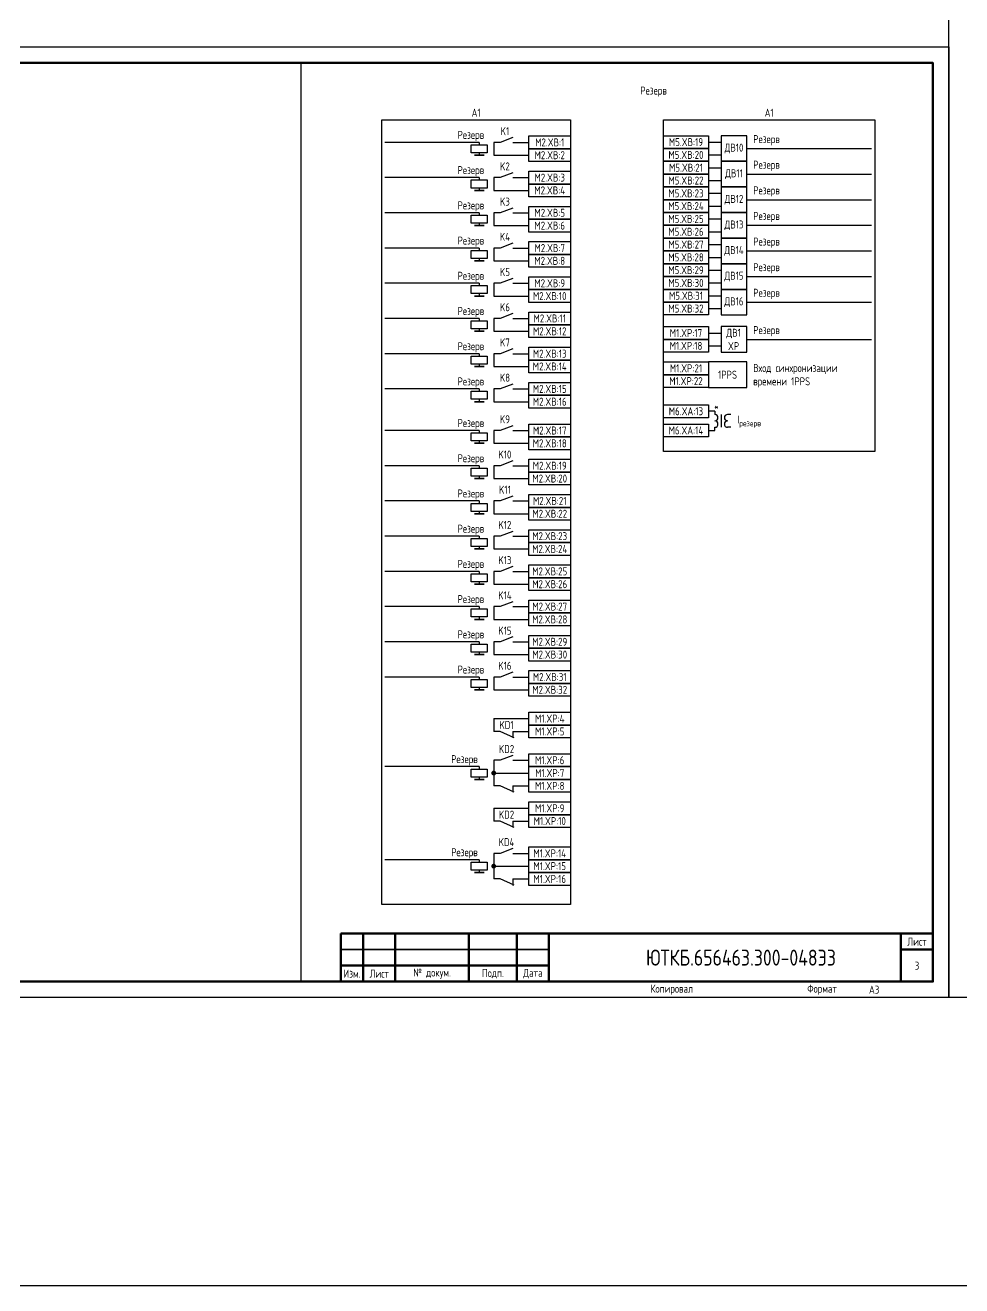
# Model space of a CAD drawing. Header units: millimetres. Extents: x -1117 to 4405, y -90 to 586.
# Drawn here: x 971.4 to 1264, y -90 to 303.8 of the extents above; entities that cross this region are included whole.
import ezdxf

# ---------------------------------------------------------------- set-up
doc = ezdxf.new("R2010")
doc.units = ezdxf.units.MM
doc.styles.add('Gost_type_A', font='GOST_A.TTF')

# ---------------------------------------------------------------- blocks, each defined once
blk = doc.blocks.new('Формат_А3')
blk.add_lwpolyline([(-420, 297), (0, 297), (0, 0), (-420, 0)], close=True)
at = {"lineweight": 50}
blk.add_lwpolyline([(-400, 292), (-5, 292), (-5, 5), (-400, 5)], close=True, dxfattribs=at)
blk = doc.blocks.new('Штамп малый нижний')
at = {"lineweight": 50}
for points in [[(-185, 15), (-178, 15), (-178, 5), (-185, 5)], [(-178, 15), (-168, 15), (-168, 5), (-178, 5)], [(-168, 15), (-145, 15), (-145, 5), (-168, 5)], [(-145, 15), (-130, 15), (-130, 5), (-145, 5)], [(-130, 15), (-120, 15), (-120, 5), (-130, 5)], [(-120, 15), (-10, 15), (-10, 0), (-120, 0)], [(-10, 15), (0, 15), (0, 10), (-10, 10)], [(-10, 10), (0, 10), (0, 0), (-10, 0)], [(-185, 5), (-178, 5), (-178, 0), (-185, 0)], [(-178, 5), (-168, 5), (-168, 0), (-178, 0)], [(-168, 5), (-145, 5), (-145, 0), (-168, 0)], [(-145, 5), (-130, 5), (-130, 0), (-145, 0)], [(-130, 5), (-120, 5), (-120, 0), (-130, 0)]]:
    blk.add_lwpolyline(points, close=True, dxfattribs=at)
for points in [[(-185, 15), (-178, 15), (-178, 10), (-185, 10)], [(-178, 15), (-168, 15), (-168, 10), (-178, 10)], [(-168, 15), (-145, 15), (-145, 10), (-168, 10)], [(-145, 15), (-130, 15), (-130, 10), (-145, 10)], [(-130, 15), (-120, 15), (-120, 10), (-130, 10)], [(-185, 10), (-178, 10), (-178, 5), (-185, 5)], [(-178, 10), (-168, 10), (-168, 5), (-178, 5)], [(-168, 10), (-145, 10), (-145, 5), (-168, 5)], [(-145, 10), (-130, 10), (-130, 5), (-145, 5)], [(-130, 10), (-120, 10), (-120, 5), (-130, 5)]]:
    blk.add_lwpolyline(points, close=True)
at = {"char_height": 2.5, "style": 'Gost_type_A'}
for s, insert, width, attachment_point in [('Лист', (-5, 12.5), 10, 5), ('№ докум.', (-156.5, 2.5), 23, 5), ('Подп.', (-137.5, 2.5), 15, 5), ('Дата', (-125, 2.5), 10, 5), ('Изм.', (-181.5, 2.5), 7, 5), ('Лист', (-173, 2.5), 10, 5), ('Копировал', (-75, -2.53), 13.1202, 6), ('Формат', (-30, -2.53), 13.1202, 6)]:
    blk.add_mtext(s, dxfattribs=dict(at, insert=insert, width=width, attachment_point=attachment_point))
blk = doc.blocks.new('POINT')
at = {"const_width": 0.75}
blk.add_lwpolyline([(-0.375, 0, 1), (0.375, 0, 1)], format="xyb", close=True, dxfattribs=at)

msp = doc.modelspace()

# ---------------------------------------------------------------- linework, layer by layer
for p, q in [((1057.5, 292), (1057.5, 5)), ((1113.25, 267.16), (1083.75, 267.16)), ((1113.25, 267.16), (1113.25, 266.41)), ((1113.25, 263.91), (1113.25, 263.16)), ((1184.82, 267.25), (1188.82, 267.25)), ((1196.82, 265.25), (1235.82, 265.25)), ((1184.82, 263.25), (1188.82, 263.25)), ((1113.25, 256.16), (1083.75, 256.16)), ((1113.25, 256.16), (1113.25, 255.41)), ((1184.82, 259.25), (1188.82, 259.25)), ((1196.82, 257.25), (1235.82, 257.25)), ((1113.25, 252.91), (1113.25, 252.16)), ((1184.82, 255.25), (1188.82, 255.25)), ((1184.82, 251.25), (1188.82, 251.25)), ((1196.82, 249.25), (1235.82, 249.25)), ((1113.25, 245.16), (1083.75, 245.16)), ((1113.25, 245.16), (1113.25, 244.41)), ((1184.82, 247.25), (1188.82, 247.25)), ((1113.25, 241.91), (1113.25, 241.16)), ((1184.82, 243.25), (1188.82, 243.25)), ((1196.82, 241.25), (1235.82, 241.25)), ((1184.82, 239.25), (1188.82, 239.25)), ((1113.25, 234.16), (1083.75, 234.16)), ((1113.25, 234.16), (1113.25, 233.41)), ((1184.82, 235.25), (1188.82, 235.25)), ((1196.82, 233.25), (1235.82, 233.25)), ((1113.25, 230.91), (1113.25, 230.16)), ((1184.82, 231.25), (1188.82, 231.25)), ((1184.82, 227.25), (1188.82, 227.25)), ((1196.82, 225.25), (1235.82, 225.25)), ((1113.25, 223.16), (1083.75, 223.16)), ((1113.25, 223.16), (1113.25, 222.41)), ((1184.82, 223.25), (1188.82, 223.25)), ((1113.25, 219.91), (1113.25, 219.16)), ((1184.82, 219.25), (1188.82, 219.25)), ((1196.82, 217.25), (1235.82, 217.25)), ((1184.82, 215.25), (1188.82, 215.25)), ((1113.25, 212.16), (1083.75, 212.16)), ((1113.25, 212.16), (1113.25, 211.41)), ((1113.25, 208.91), (1113.25, 208.16)), ((1184.82, 207.6), (1188.82, 207.6)), ((1196.82, 205.6), (1235.82, 205.6)), ((1113.25, 201.16), (1083.75, 201.16)), ((1113.25, 201.16), (1113.25, 200.41)), ((1184.82, 203.6), (1188.82, 203.6)), ((1113.25, 197.91), (1113.25, 197.16)), ((1113.25, 190.16), (1083.75, 190.16)), ((1113.25, 190.16), (1113.25, 189.41)), ((1113.25, 186.91), (1113.25, 186.16)), ((1186.82, 183.17), (1184.82, 183.17)), ((1113.25, 177.16), (1083.75, 177.16)), ((1113.25, 177.16), (1113.25, 176.41)), ((1113.25, 173.91), (1113.25, 173.16)), ((1184.82, 177.17), (1186.82, 177.17)), ((1113.25, 166.16), (1083.75, 166.16)), ((1113.25, 166.16), (1113.25, 165.41)), ((1113.25, 162.91), (1113.25, 162.16)), ((1113.25, 155.16), (1083.75, 155.16)), ((1113.25, 155.16), (1113.25, 154.41)), ((1113.25, 151.91), (1113.25, 151.16)), ((1113.25, 144.16), (1083.75, 144.16)), ((1113.25, 144.16), (1113.25, 143.41)), ((1113.25, 140.91), (1113.25, 140.16)), ((1113.25, 133.16), (1083.75, 133.16)), ((1113.25, 133.16), (1113.25, 132.41)), ((1113.25, 129.91), (1113.25, 129.16)), ((1113.25, 122.16), (1083.75, 122.16)), ((1113.25, 122.16), (1113.25, 121.41)), ((1113.25, 118.91), (1113.25, 118.16)), ((1113.25, 111.16), (1083.75, 111.16)), ((1113.25, 111.16), (1113.25, 110.41)), ((1113.25, 107.91), (1113.25, 107.16)), ((1113.25, 100.16), (1083.75, 100.16)), ((1113.25, 100.16), (1113.25, 99.41)), ((1113.25, 96.91), (1113.25, 96.16)), ((1117.75, 87.16), (1117.75, 83.16)), ((1123.75, 83.16), (1123.75, 81.16)), ((1113.25, 72.16), (1083.75, 72.16)), ((1113.25, 72.16), (1113.25, 71.41)), ((1113.25, 68.91), (1113.25, 68.16)), ((1123.75, 66.16), (1123.75, 64.16)), ((1117.75, 59.16), (1117.75, 55.16)), ((1123.75, 55.16), (1123.75, 53.16)), ((1113.25, 43.08), (1083.75, 43.08)), ((1113.25, 43.08), (1113.25, 42.33)), ((1113.25, 39.83), (1113.25, 39.08)), ((1123.75, 37.08), (1123.75, 35.08))]:
    msp.add_line(p, q)
at = {"ltscale": 4.32}
for p, q in [((1123.75, 268.66), (1119.75, 267.16)), ((1123.75, 257.66), (1119.75, 256.16)), ((1123.75, 246.66), (1119.75, 245.16)), ((1123.75, 235.66), (1119.75, 234.16)), ((1123.75, 224.66), (1119.75, 223.16)), ((1123.75, 213.66), (1119.75, 212.16)), ((1123.75, 202.66), (1119.75, 201.16)), ((1123.75, 191.66), (1119.75, 190.16)), ((1123.75, 178.66), (1119.75, 177.16)), ((1123.75, 167.66), (1119.75, 166.16)), ((1123.75, 156.66), (1119.75, 155.16)), ((1123.75, 145.66), (1119.75, 144.16)), ((1123.75, 134.66), (1119.75, 133.16)), ((1123.75, 123.66), (1119.75, 122.16)), ((1123.75, 112.66), (1119.75, 111.16)), ((1123.75, 101.66), (1119.75, 100.16)), ((1124.14, 81.16), (1119.75, 83.16)), ((1123.75, 75.66), (1119.75, 74.16)), ((1124.14, 64.16), (1119.75, 66.16)), ((1124.14, 53.16), (1119.75, 55.16)), ((1123.75, 46.58), (1119.75, 45.08)), ((1124.14, 35.09), (1119.75, 37.08))]:
    msp.add_line(p, q, dxfattribs=at)
at = {"ltscale": 1.08}
for p, q in [((1119.75, 267.16), (1117.75, 267.16)), ((1117.75, 267.16), (1117.75, 263.16)), ((1123.75, 267.16), (1128.75, 267.16)), ((1117.75, 263.16), (1128.75, 263.16)), ((1119.75, 256.16), (1117.75, 256.16)), ((1117.75, 256.16), (1117.75, 252.16)), ((1123.75, 256.16), (1128.75, 256.16)), ((1117.75, 252.16), (1128.75, 252.16)), ((1119.75, 245.16), (1117.75, 245.16)), ((1117.75, 245.16), (1117.75, 241.16)), ((1123.75, 245.16), (1128.75, 245.16)), ((1117.75, 241.16), (1128.75, 241.16)), ((1119.75, 234.16), (1117.75, 234.16)), ((1117.75, 234.16), (1117.75, 230.16)), ((1123.75, 234.16), (1128.75, 234.16)), ((1117.75, 230.16), (1128.75, 230.16)), ((1119.75, 223.16), (1117.75, 223.16)), ((1117.75, 223.16), (1117.75, 219.16)), ((1123.75, 223.16), (1128.75, 223.16)), ((1117.75, 219.16), (1128.75, 219.16)), ((1119.75, 212.16), (1117.75, 212.16)), ((1117.75, 212.16), (1117.75, 208.16)), ((1123.75, 212.16), (1128.75, 212.16)), ((1117.75, 208.16), (1128.75, 208.16)), ((1119.75, 201.16), (1117.75, 201.16)), ((1117.75, 201.16), (1117.75, 197.16)), ((1123.75, 201.16), (1128.75, 201.16)), ((1117.75, 197.16), (1128.75, 197.16)), ((1119.75, 190.16), (1117.75, 190.16)), ((1117.75, 190.16), (1117.75, 186.16)), ((1123.75, 190.16), (1128.75, 190.16)), ((1117.75, 186.16), (1128.75, 186.16)), ((1119.75, 177.16), (1117.75, 177.16)), ((1117.75, 177.16), (1117.75, 173.16)), ((1123.75, 177.16), (1128.75, 177.16)), ((1117.75, 173.16), (1128.75, 173.16)), ((1119.75, 166.16), (1117.75, 166.16)), ((1117.75, 166.16), (1117.75, 162.16)), ((1123.75, 166.16), (1128.75, 166.16)), ((1117.75, 162.16), (1128.75, 162.16)), ((1119.75, 155.16), (1117.75, 155.16)), ((1117.75, 155.16), (1117.75, 151.16)), ((1123.75, 155.16), (1128.75, 155.16)), ((1117.75, 151.16), (1128.75, 151.16)), ((1119.75, 144.16), (1117.75, 144.16)), ((1117.75, 144.16), (1117.75, 140.16)), ((1123.75, 144.16), (1128.75, 144.16)), ((1117.75, 140.16), (1128.75, 140.16)), ((1119.75, 133.16), (1117.75, 133.16)), ((1117.75, 133.16), (1117.75, 129.16)), ((1123.75, 133.16), (1128.75, 133.16)), ((1117.75, 129.16), (1128.75, 129.16)), ((1119.75, 122.16), (1117.75, 122.16)), ((1117.75, 122.16), (1117.75, 118.16)), ((1123.75, 122.16), (1128.75, 122.16)), ((1117.75, 118.16), (1128.75, 118.16)), ((1119.75, 111.16), (1117.75, 111.16)), ((1117.75, 111.16), (1117.75, 107.16)), ((1123.75, 111.16), (1128.75, 111.16)), ((1117.75, 107.16), (1128.75, 107.16)), ((1119.75, 100.16), (1117.75, 100.16)), ((1117.75, 100.16), (1117.75, 96.16)), ((1123.75, 100.16), (1128.75, 100.16)), ((1117.75, 96.16), (1128.75, 96.16)), ((1117.75, 87.16), (1128.75, 87.16)), ((1119.75, 83.16), (1117.75, 83.16)), ((1123.75, 83.16), (1128.75, 83.16)), ((1119.75, 74.16), (1117.75, 74.16)), ((1117.75, 74.16), (1117.75, 66.16)), ((1123.75, 74.16), (1128.75, 74.16)), ((1117.75, 70.16), (1128.75, 70.16)), ((1119.75, 66.16), (1117.75, 66.16)), ((1123.75, 66.16), (1128.75, 66.16)), ((1117.75, 59.16), (1128.75, 59.16)), ((1119.75, 55.16), (1117.75, 55.16)), ((1123.75, 55.16), (1128.75, 55.16)), ((1119.75, 45.08), (1117.75, 45.08)), ((1117.75, 45.08), (1117.75, 37.08)), ((1123.75, 45.08), (1128.75, 45.08)), ((1117.75, 41.08), (1128.75, 41.08)), ((1119.75, 37.08), (1117.75, 37.08)), ((1123.75, 37.08), (1128.75, 37.08))]:
    msp.add_line(p, q, dxfattribs=at)
at = {"ltscale": 4}
for p, q in [((1186.82, 183.17), (1186.82, 182.17)), ((1186.82, 182.67), (1186.82, 182.17)), ((1188.82, 182.17), (1188.82, 178.17)), ((1188.82, 182.17), (1188.82, 178.17)), ((1191.82, 182.17), (1190.82, 182.17)), ((1191.82, 182.17), (1190.82, 182.17)), ((1186.82, 177.17), (1186.82, 178.17)), ((1191.82, 178.17), (1190.82, 178.17)), ((1191.82, 178.17), (1190.82, 178.17))]:
    msp.add_line(p, q, dxfattribs=at)
at = {"color": 6}
msp.add_lwpolyline([(-1117.42, 586), (4404.54, 586), (4404.54, -90), (-1117.42, -90)], close=True, dxfattribs=at)
for points in [[(1557, 420), (1557, 0), (1260, 0), (1260, 420)], [(1082.75, 274.16), (1141.75, 274.16), (1141.75, 29.06), (1082.75, 29.06)], [(1170.82, 274.16), (1236.82, 274.16), (1236.82, 170.58), (1170.82, 170.58)], [(1128.75, 269.16), (1141.75, 269.16), (1141.75, 265.16), (1128.75, 265.16)], [(1170.82, 269.25), (1184.82, 269.25), (1184.82, 265.25), (1170.82, 265.25)], [(1115.75, 266.41), (1115.75, 263.91), (1110.75, 263.91), (1110.75, 266.41)], [(1128.75, 265.16), (1141.75, 265.16), (1141.75, 261.16), (1128.75, 261.16)], [(1170.82, 265.25), (1184.82, 265.25), (1184.82, 261.25), (1170.82, 261.25)], [(1114.75, 263.16), (1111.75, 263.16)], [(1170.82, 261.25), (1184.82, 261.25), (1184.82, 257.25), (1170.82, 257.25)], [(1128.75, 258.16), (1141.75, 258.16), (1141.75, 254.16), (1128.75, 254.16)], [(1170.82, 257.25), (1184.82, 257.25), (1184.82, 253.25), (1170.82, 253.25)], [(1115.75, 255.41), (1115.75, 252.91), (1110.75, 252.91), (1110.75, 255.41)], [(1114.75, 252.16), (1111.75, 252.16)], [(1128.75, 254.16), (1141.75, 254.16), (1141.75, 250.16), (1128.75, 250.16)], [(1170.82, 253.25), (1184.82, 253.25), (1184.82, 249.25), (1170.82, 249.25)], [(1170.82, 249.25), (1184.82, 249.25), (1184.82, 245.25), (1170.82, 245.25)], [(1115.75, 244.41), (1115.75, 241.91), (1110.75, 241.91), (1110.75, 244.41)], [(1128.75, 247.16), (1141.75, 247.16), (1141.75, 243.16), (1128.75, 243.16)], [(1170.82, 245.25), (1184.82, 245.25), (1184.82, 241.25), (1170.82, 241.25)], [(1114.75, 241.16), (1111.75, 241.16)], [(1128.75, 243.16), (1141.75, 243.16), (1141.75, 239.16), (1128.75, 239.16)], [(1170.82, 241.25), (1184.82, 241.25), (1184.82, 237.25), (1170.82, 237.25)], [(1170.82, 237.25), (1184.82, 237.25), (1184.82, 233.25), (1170.82, 233.25)], [(1115.75, 233.41), (1115.75, 230.91), (1110.75, 230.91), (1110.75, 233.41)], [(1128.75, 236.16), (1141.75, 236.16), (1141.75, 232.16), (1128.75, 232.16)], [(1170.82, 233.25), (1184.82, 233.25), (1184.82, 229.25), (1170.82, 229.25)], [(1114.75, 230.16), (1111.75, 230.16)], [(1128.75, 232.16), (1141.75, 232.16), (1141.75, 228.16), (1128.75, 228.16)], [(1170.82, 229.25), (1184.82, 229.25), (1184.82, 225.25), (1170.82, 225.25)], [(1128.75, 225.16), (1141.75, 225.16), (1141.75, 221.16), (1128.75, 221.16)], [(1170.82, 225.25), (1184.82, 225.25), (1184.82, 221.25), (1170.82, 221.25)], [(1115.75, 222.41), (1115.75, 219.91), (1110.75, 219.91), (1110.75, 222.41)], [(1128.75, 221.16), (1141.75, 221.16), (1141.75, 217.16), (1128.75, 217.16)], [(1170.82, 221.25), (1184.82, 221.25), (1184.82, 217.25), (1170.82, 217.25)], [(1114.75, 219.16), (1111.75, 219.16)], [(1170.82, 217.25), (1184.82, 217.25), (1184.82, 213.25), (1170.82, 213.25)], [(1128.75, 214.16), (1141.75, 214.16), (1141.75, 210.16), (1128.75, 210.16)], [(1115.75, 211.41), (1115.75, 208.91), (1110.75, 208.91), (1110.75, 211.41)], [(1128.75, 210.16), (1141.75, 210.16), (1141.75, 206.16), (1128.75, 206.16)], [(1170.82, 209.6), (1184.82, 209.6), (1184.82, 205.6), (1170.82, 205.6)], [(1114.75, 208.16), (1111.75, 208.16)], [(1170.82, 205.6), (1184.82, 205.6), (1184.82, 201.6), (1170.82, 201.6)], [(1128.75, 203.16), (1141.75, 203.16), (1141.75, 199.16), (1128.75, 199.16)], [(1115.75, 200.41), (1115.75, 197.91), (1110.75, 197.91), (1110.75, 200.41)], [(1114.75, 197.16), (1111.75, 197.16)], [(1128.75, 199.16), (1141.75, 199.16), (1141.75, 195.16), (1128.75, 195.16)], [(1170.82, 198.59), (1184.82, 198.59), (1184.82, 194.59), (1170.82, 194.59)], [(1170.82, 194.59), (1184.82, 194.59), (1184.82, 190.59), (1170.82, 190.59)], [(1115.75, 189.41), (1115.75, 186.91), (1110.75, 186.91), (1110.75, 189.41)], [(1128.75, 192.16), (1141.75, 192.16), (1141.75, 188.16), (1128.75, 188.16)], [(1114.75, 186.16), (1111.75, 186.16)], [(1128.75, 188.16), (1141.75, 188.16), (1141.75, 184.16), (1128.75, 184.16)], [(1170.82, 185.17), (1184.82, 185.17), (1184.82, 181.17), (1170.82, 181.17)], [(1128.75, 179.16), (1141.75, 179.16), (1141.75, 175.16), (1128.75, 175.16)], [(1170.82, 179.17), (1184.82, 179.17), (1184.82, 175.17), (1170.82, 175.17)], [(1115.75, 176.41), (1115.75, 173.91), (1110.75, 173.91), (1110.75, 176.41)], [(1128.75, 175.16), (1141.75, 175.16), (1141.75, 171.16), (1128.75, 171.16)], [(1114.75, 173.16), (1111.75, 173.16)], [(1115.75, 165.41), (1115.75, 162.91), (1110.75, 162.91), (1110.75, 165.41)], [(1128.75, 168.16), (1141.75, 168.16), (1141.75, 164.16), (1128.75, 164.16)], [(1114.75, 162.16), (1111.75, 162.16)], [(1128.75, 164.16), (1141.75, 164.16), (1141.75, 160.16), (1128.75, 160.16)], [(1115.75, 154.41), (1115.75, 151.91), (1110.75, 151.91), (1110.75, 154.41)], [(1128.75, 157.16), (1141.75, 157.16), (1141.75, 153.16), (1128.75, 153.16)], [(1114.75, 151.16), (1111.75, 151.16)], [(1128.75, 153.16), (1141.75, 153.16), (1141.75, 149.16), (1128.75, 149.16)], [(1128.75, 146.16), (1141.75, 146.16), (1141.75, 142.16), (1128.75, 142.16)], [(1115.75, 143.41), (1115.75, 140.91), (1110.75, 140.91), (1110.75, 143.41)], [(1128.75, 142.16), (1141.75, 142.16), (1141.75, 138.16), (1128.75, 138.16)], [(1114.75, 140.16), (1111.75, 140.16)], [(1128.75, 135.16), (1141.75, 135.16), (1141.75, 131.16), (1128.75, 131.16)], [(1115.75, 132.41), (1115.75, 129.91), (1110.75, 129.91), (1110.75, 132.41)], [(1128.75, 131.16), (1141.75, 131.16), (1141.75, 127.16), (1128.75, 127.16)], [(1114.75, 129.16), (1111.75, 129.16)], [(1128.75, 124.16), (1141.75, 124.16), (1141.75, 120.16), (1128.75, 120.16)], [(1115.75, 121.41), (1115.75, 118.91), (1110.75, 118.91), (1110.75, 121.41)], [(1114.75, 118.16), (1111.75, 118.16)], [(1128.75, 120.16), (1141.75, 120.16), (1141.75, 116.16), (1128.75, 116.16)], [(1115.75, 110.41), (1115.75, 107.91), (1110.75, 107.91), (1110.75, 110.41)], [(1128.75, 113.16), (1141.75, 113.16), (1141.75, 109.16), (1128.75, 109.16)], [(1114.75, 107.16), (1111.75, 107.16)], [(1128.75, 109.16), (1141.75, 109.16), (1141.75, 105.16), (1128.75, 105.16)], [(1115.75, 99.41), (1115.75, 96.91), (1110.75, 96.91), (1110.75, 99.41)], [(1128.75, 102.16), (1141.75, 102.16), (1141.75, 98.16), (1128.75, 98.16)], [(1114.75, 96.16), (1111.75, 96.16)], [(1128.75, 98.16), (1141.75, 98.16), (1141.75, 94.16), (1128.75, 94.16)], [(1128.75, 89.16), (1141.75, 89.16), (1141.75, 85.16), (1128.75, 85.16)], [(1128.75, 85.16), (1141.75, 85.16), (1141.75, 81.16), (1128.75, 81.16)], [(1128.75, 76.16), (1141.75, 76.16), (1141.75, 72.16), (1128.75, 72.16)], [(1115.75, 71.41), (1115.75, 68.91), (1110.75, 68.91), (1110.75, 71.41)], [(1128.75, 72.16), (1141.75, 72.16), (1141.75, 68.16), (1128.75, 68.16)], [(1114.75, 68.16), (1111.75, 68.16)], [(1128.75, 68.16), (1141.75, 68.16), (1141.75, 64.16), (1128.75, 64.16)], [(1128.75, 61.16), (1141.75, 61.16), (1141.75, 57.16), (1128.75, 57.16)], [(1128.75, 57.16), (1141.75, 57.16), (1141.75, 53.16), (1128.75, 53.16)], [(1128.75, 47.08), (1141.75, 47.08), (1141.75, 43.08), (1128.75, 43.08)], [(1115.75, 42.33), (1115.75, 39.83), (1110.75, 39.83), (1110.75, 42.33)], [(1128.75, 43.08), (1141.75, 43.08), (1141.75, 39.08), (1128.75, 39.08)], [(1114.75, 39.08), (1111.75, 39.08)], [(1128.75, 39.08), (1141.75, 39.08), (1141.75, 35.08), (1128.75, 35.08)]]:
    msp.add_lwpolyline(points, close=True)
at = {"ltscale": 4}
for points in [[(1188.82, 261.25), (1196.82, 261.25), (1196.82, 269.25), (1188.82, 269.25)], [(1188.82, 253.25), (1196.82, 253.25), (1196.82, 261.25), (1188.82, 261.25)], [(1188.82, 245.25), (1196.82, 245.25), (1196.82, 253.25), (1188.82, 253.25)], [(1188.82, 237.25), (1196.82, 237.25), (1196.82, 245.25), (1188.82, 245.25)], [(1188.82, 229.25), (1196.82, 229.25), (1196.82, 237.25), (1188.82, 237.25)], [(1188.82, 221.25), (1196.82, 221.25), (1196.82, 229.25), (1188.82, 229.25)], [(1188.82, 213.25), (1196.82, 213.25), (1196.82, 221.25), (1188.82, 221.25)], [(1188.82, 201.6), (1196.82, 201.6), (1196.82, 209.6), (1188.82, 209.6)], [(1184.82, 190.59), (1196.82, 190.59), (1196.82, 198.59), (1184.82, 198.59)]]:
    msp.add_lwpolyline(points, close=True, dxfattribs=at)
for centre, start, end in [((1186.82, 181.17), 270, 90), ((1186.82, 181.17), 270, 90), ((1190.82, 181.17), 90, 270), ((1190.82, 181.17), 90, 270), ((1186.82, 179.17), 270, 90), ((1186.82, 179.17), 270, 90), ((1190.82, 179.17), 90, 270), ((1190.82, 179.17), 90, 270)]:
    msp.add_arc(centre, 1, start, end, dxfattribs=at)

# ---------------------------------------------------------------- block references
at = {"color": 1}
for name, p in [('Формат_А3', (1260, 0)), ('Штамп малый нижний', (1255, 5))]:
    msp.add_blockref(name, p, dxfattribs=at)
for p in [(1117.75, 70.16), (1117.75, 41.08)]:
    msp.add_blockref('POINT', p)

# ---------------------------------------------------------------- texts
at = {"lineweight": 25, "insert": (1167.69, 283), "char_height": 2.5, "width": 395, "attachment_point": 5, "line_spacing_factor": 0.9, "style": 'Gost_type_A'}
msp.add_mtext('Резерв', dxfattribs=at)
at = {"char_height": 2.5, "style": 'Gost_type_A'}
for s, insert, width, attachment_point, line_spacing_factor in [('A1', (1112.25, 275.16), 59, 8, 0.9), ('A1', (1203.82, 275.16), 66, 8, 0.9), ('Резерв', (1112.75, 74.16), 37, 6, 0.8), ('Резерв', (1112.75, 45.08), 37, 6, 0.8)]:
    msp.add_mtext(s, dxfattribs=dict(at, insert=insert, width=width, attachment_point=attachment_point, line_spacing_factor=line_spacing_factor))
at = {"style": 'Gost_type_A'}
for s, insert, char_height, width, attachment_point in [('K1', (1121.25, 270.66), 2.5, 5, 5), ('Резерв', (1114.75, 269.16), 2.5, 31.0015, 6), ('M2.XВ:1', (1135.25, 267.16), 2.5, 13, 5), ('M5.XВ:19', (1177.82, 267.25), 2.5, 14, 5), ('Резерв', (1198.82, 266.25), 2.5, 27.8465, 7), ('M2.XВ:2', (1135.25, 263.16), 2.5, 13, 5), ('M5.XВ:20', (1177.82, 263.25), 2.5, 14, 5), ('ДВ10', (1192.82, 265.25), 2.5, 7.9998, 5), ('K2', (1121.25, 259.66), 2.5, 5, 5), ('M5.XВ:21', (1177.82, 259.25), 2.5, 14, 5), ('Резерв', (1198.82, 258.25), 2.5, 27.8465, 7), ('Резерв', (1114.75, 258.16), 2.5, 31.0015, 6), ('M2.XВ:3', (1135.25, 256.16), 2.5, 13, 5), ('M5.XВ:22', (1177.82, 255.25), 2.5, 14, 5), ('ДВ11', (1192.82, 257.25), 2.5, 7.9998, 5), ('M2.XВ:4', (1135.25, 252.16), 2.5, 13, 5), ('M5.XВ:23', (1177.82, 251.25), 2.5, 14, 5), ('Резерв', (1198.82, 250.25), 2.5, 27.8465, 7), ('Резерв', (1114.75, 247.16), 2.5, 31.0015, 6), ('K3', (1121.25, 248.66), 2.5, 5, 5), ('M5.XВ:24', (1177.82, 247.25), 2.5, 14, 5), ('ДВ12', (1192.82, 249.25), 2.5, 7.9998, 5), ('M2.XВ:5', (1135.25, 245.16), 2.5, 13, 5), ('M5.XВ:25', (1177.82, 243.25), 2.5, 14, 5), ('Резерв', (1198.82, 242.25), 2.5, 27.8465, 7), ('M2.XВ:6', (1135.25, 241.16), 2.5, 13, 5), ('M5.XВ:26', (1177.82, 239.25), 2.5, 14, 5), ('ДВ13', (1192.82, 241.25), 2.5, 7.9998, 5), ('Резерв', (1114.75, 236.16), 2.5, 31.0015, 6), ('K4', (1121.25, 237.66), 2.5, 5, 5), ('M5.XВ:27', (1177.82, 235.25), 2.5, 14, 5), ('Резерв', (1198.82, 234.25), 2.5, 27.8465, 7), ('M2.XВ:7', (1135.25, 234.16), 2.5, 13, 5), ('M5.XВ:28', (1177.82, 231.25), 2.5, 14, 5), ('ДВ14', (1192.82, 233.25), 2.5, 7.9998, 5), ('M2.XВ:8', (1135.25, 230.16), 2.5, 13, 5), ('M5.XВ:29', (1177.82, 227.25), 2.5, 14, 5), ('Резерв', (1198.82, 226.25), 2.5, 27.8465, 7), ('Резерв', (1114.75, 225.16), 2.5, 31.0015, 6), ('K5', (1121.25, 226.66), 2.5, 5, 5), ('M5.XВ:30', (1177.82, 223.25), 2.5, 14, 5), ('ДВ15', (1192.82, 225.25), 2.5, 7.9998, 5), ('M2.XВ:9', (1135.25, 223.16), 2.5, 13, 5), ('M5.XВ:31', (1177.82, 219.25), 2.5, 14, 5), ('Резерв', (1198.82, 218.25), 2.5, 27.8465, 7), ('K6', (1121.25, 215.66), 2.5, 5, 5), ('M2.XВ:10', (1135.25, 219.16), 2.5, 13, 5), ('ДВ16', (1192.82, 217.25), 2.5, 7.9998, 5), ('Резерв', (1114.75, 214.16), 2.5, 31.0015, 6), ('M2.XВ:11', (1135.25, 212.16), 2.5, 13, 5), ('M5.XВ:32', (1177.82, 215.25), 2.5, 14, 5), ('M2.XВ:12', (1135.25, 208.16), 2.5, 13, 5), ('M1.XP:17', (1177.82, 207.6), 2.5, 14, 5), ('ДВ1 XP', (1192.69, 205.6), 2.5, 7.7588, 5), ('Резерв', (1198.82, 206.6), 2.5, 37, 7), ('K7', (1121.25, 204.66), 2.5, 5, 5), ('M1.XP:18', (1177.82, 203.6), 2.5, 14, 5), ('Резерв', (1114.75, 203.16), 2.5, 31.0015, 6), ('M2.XВ:13', (1135.25, 201.16), 2.5, 13, 5), ('M2.XВ:14', (1135.25, 197.16), 2.5, 13, 5), ('M1.XP:21', (1177.82, 196.59), 2.5, 14, 5), ('Вход синхронизации\\Pвремени 1PPS', (1198.82, 190.59), 2.5, 35.9749, 7), ('Резерв', (1114.75, 192.16), 2.5, 31.0015, 6), ('K8', (1121.25, 193.66), 2.5, 5, 5), ('M1.XP:22', (1177.82, 192.59), 2.5, 14, 5), ('1PPS', (1190.82, 194.59), 2.5, 12, 5), ('M2.XВ:15', (1135.25, 190.16), 2.5, 13, 5), ('M2.XВ:16', (1135.25, 186.16), 2.5, 13, 5), ('K9', (1121.25, 180.66), 2.5, 5, 5), ('M6.XA:13', (1177.82, 183.17), 2.5, 14, 5), ('*', (1187.32, 184.67), 2.5, 3, 5), ('\\A1;I{\\H0.7x;\\S^ резерв;}', (1193.82, 180.17), 2.5, 8, 4), ('Резерв', (1114.75, 179.16), 2.5, 31.0015, 6), ('M2.XВ:17', (1135.25, 177.16), 2.5, 13, 5), ('M6.XA:14', (1177.81, 177.17), 2.5, 14.018, 5), ('M2.XВ:18', (1135.25, 173.16), 2.5, 13, 5), ('Резерв', (1114.75, 168.16), 2.5, 31.0015, 6), ('K10', (1121.25, 169.66), 2.5, 5, 5), ('M2.XВ:19', (1135.25, 166.16), 2.5, 13, 5), ('M2.XВ:20', (1135.25, 162.16), 2.5, 13, 5), ('Резерв', (1114.75, 157.16), 2.5, 31.0015, 6), ('K11', (1121.25, 158.66), 2.5, 5, 5), ('M2.XВ:21', (1135.25, 155.16), 2.5, 13, 5), ('M2.XВ:22', (1135.25, 151.16), 2.5, 13, 5), ('Резерв', (1114.75, 146.16), 2.5, 31.0015, 6), ('K12', (1121.25, 147.66), 2.5, 5, 5), ('M2.XВ:23', (1135.25, 144.16), 2.5, 13, 5), ('K13', (1121.25, 136.66), 2.5, 5, 5), ('M2.XВ:24', (1135.25, 140.16), 2.5, 13, 5), ('Резерв', (1114.75, 135.16), 2.5, 31.0015, 6), ('M2.XВ:25', (1135.25, 133.16), 2.5, 13, 5), ('M2.XВ:26', (1135.25, 129.16), 2.5, 13, 5), ('K14', (1121.25, 125.66), 2.5, 5, 5), ('Резерв', (1114.75, 124.16), 2.5, 31.0015, 6), ('M2.XВ:27', (1135.25, 122.16), 2.5, 13, 5), ('M2.XВ:28', (1135.25, 118.16), 2.5, 13, 5), ('Резерв', (1114.75, 113.16), 2.5, 31.0015, 6), ('K15', (1121.25, 114.66), 2.5, 5, 5), ('M2.XВ:29', (1135.25, 111.16), 2.5, 13, 5), ('M2.XВ:30', (1135.25, 107.16), 2.5, 13, 5), ('Резерв', (1114.75, 102.16), 2.5, 31.0015, 6), ('K16', (1121.25, 103.66), 2.5, 5, 5), ('M2.XВ:31', (1135.25, 100.16), 2.5, 13, 5), ('M2.XВ:32', (1135.25, 96.16), 2.5, 13, 5), ('M1.XP:4', (1135.25, 87.16), 2.5, 13, 5), ('KD1', (1121.75, 85.16), 2.5, 8, 5), ('M1.XP:5', (1135.25, 83.16), 2.5, 13, 5), ('KD2', (1121.75, 77.66), 2.5, 8, 5), ('M1.XP:6', (1135.25, 74.16), 2.5, 13, 5), ('M1.XP:7', (1135.25, 70.16), 2.5, 13, 5), ('M1.XP:8', (1135.25, 66.16), 2.5, 13, 5), ('M1.XP:9', (1135.25, 59.16), 2.5, 13, 5), ('KD2', (1121.75, 57.16), 2.5, 8, 5), ('M1.XP:10', (1135.25, 55.16), 2.5, 13, 5), ('KD4', (1121.75, 48.58), 2.5, 8, 5), ('M1.XP:14', (1135.25, 45.08), 2.5, 13, 5), ('M1.XP:15', (1135.25, 41.08), 2.5, 13, 5), ('M1.XP:16', (1135.25, 37.08), 2.5, 13, 5), ('ЮТКБ.656463.300-048Э3', (1195, 12.5), 5, 120, 5), ('3', (1250, 10), 2.5, 10, 5), ('A3', (1235, 2.5), 2.5, 20, 4)]:
    msp.add_mtext(s, dxfattribs=dict(at, insert=insert, char_height=char_height, width=width, attachment_point=attachment_point))

doc.saveas('drawing.dxf')
